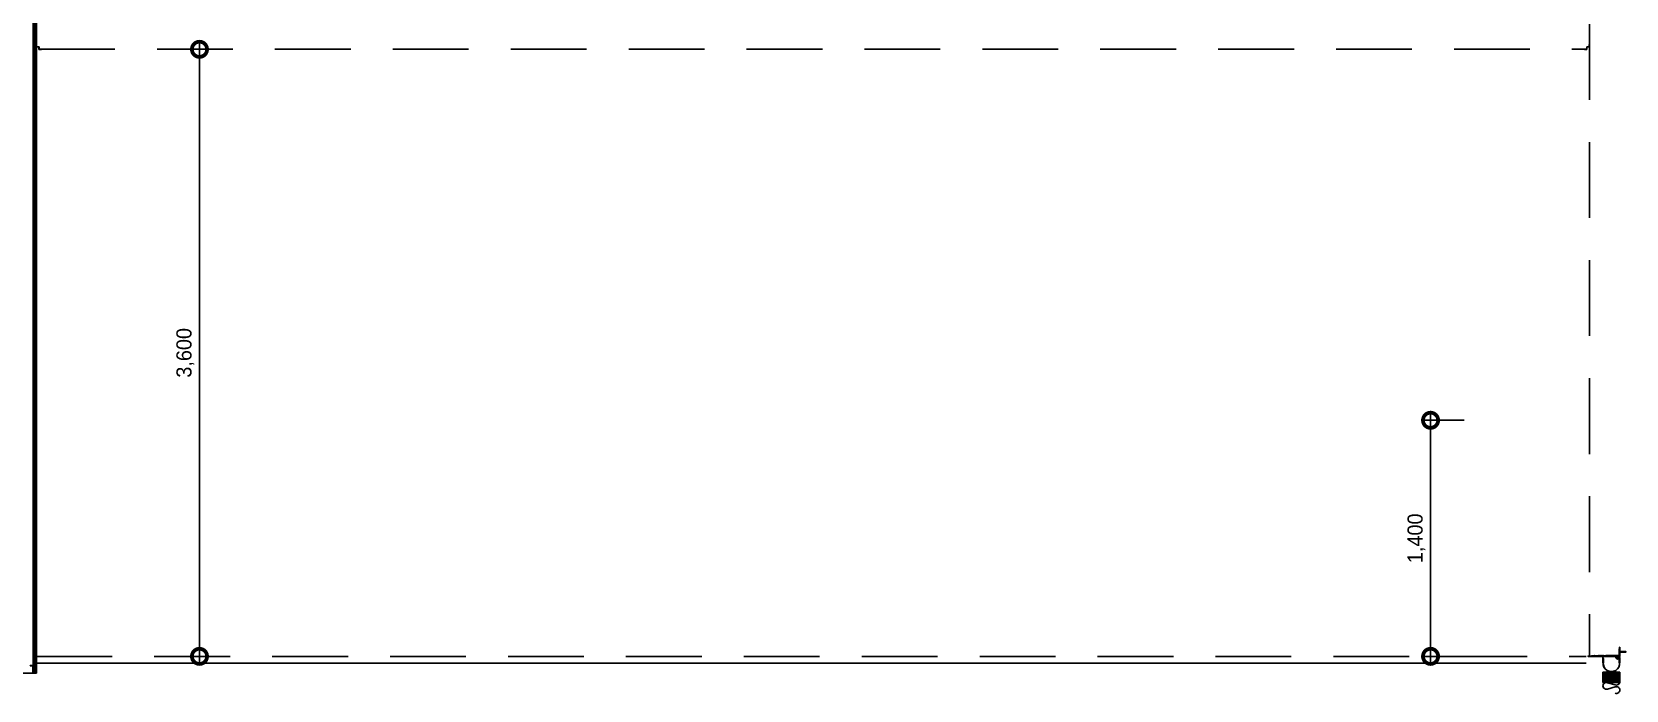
# Model space of a CAD drawing. Header units: millimetres. Extents: x 19868 to 801382, y -4805 to 85279.
# Drawn here: x 108312 to 117776, y 42079 to 45982 of the extents above; entities that cross this region are included whole.
import ezdxf

# ---------------------------------------------------------------- set-up
doc = ezdxf.new("R2010")
doc.units = ezdxf.units.MM
doc.header["$LTSCALE"] = 250
doc.linetypes.add('HID', pattern=[2.8, 1.8, -1])
doc.linetypes.add('HIDDEN', pattern=[9.525, 6.35, -3.175])
doc.layers.get('Defpoints').update_dxf_attribs({"color": 151})
for name, color, linetype in [('8입면선', 8, 'Continuous'), ('A-ETC', 8, 'Continuous'), ('A-FIN-8', 8, 'Continuous'), ('A-WALL-D', 7, 'Continuous'), ('GAGAM-DT', 7, 'Continuous'), ('ISL', 251, 'Continuous'), ('SYMB', 7, 'Continuous'), ('인테리어', 7, 'HIDDEN'), ('입면', 7, 'Continuous')]:
    doc.layers.add(name, color=color, linetype=linetype)
doc.layers.add('CK', color=221, linetype='Continuous', plot=False)
doc.styles.add('Gdim', font='')
doc.styles.get('Gdim').set_extended_font_data('Dotum')
doc.dimstyles.new('Gdim50', dxfattribs={"dimscale": 30, "dimtxt": 3, "dimasz": 6, "dimexe": 1.5, "dimexo": 2, "dimgap": 1, "dimtad": 1, "dimdec": 0, "dimzin": 0, "dimdsep": 46, "dimlunit": 6, "dimtxsty": 'Gdim', "dimblk": 'DOTSMALL', "dimcen": 1.5, "dimdle": 1.5, "dimclrd": 256, "dimclre": 256, "dimclrt": 256, "dimazin": 0, "dimtfac": 1, "dimtdec": 0, "dimtix": 1, "dimtmove": 2, "dimatfit": 3, "dimldrblk": 'DOTSMALL', "dimfxl": 1.5, "dimtolj": 1, "dimtzin": 0, "dimlwd": -1, "dimlwe": -1, "dimarcsym": 1})

# ---------------------------------------------------------------- blocks, each defined once
blk = doc.blocks.new('MAJ')
at = {"layer": 'SYMB', "color": 8}
for p, q in [((8, 0), (0, 0)), ((2.3, -2.9), (0, 0)), ((3.5, -0.9), (3.5, 0)), ((4.5, -0.9), (4.5, 0)), ((5.7, -2.9), (8, 0)), ((1.8, -4.3), (4, -2.9)), ((1.8, -6.8), (6.1, -4.1)), ((1.8, -4.3), (2.3, -4.3)), ((1.8, -9.3), (6.1, -6.6)), ((1.8, -6.8), (2.3, -6.8)), ((1.8, -11.8), (6.1, -9.1)), ((1.8, -9.3), (2.3, -9.3)), ((1.8, -14.3), (6.1, -11.6)), ((1.8, -11.8), (2.3, -11.8)), ((1.8, -16.8), (6.1, -14.1)), ((1.8, -14.3), (2.3, -14.3)), ((1.8, -19.3), (6.1, -16.6)), ((1.8, -16.8), (2.3, -16.8)), ((1.8, -21.8), (6.1, -19.1)), ((1.8, -19.3), (2.3, -19.3)), ((1.8, -24.3), (6.1, -21.6)), ((1.8, -21.8), (2.3, -21.8)), ((1.8, -26.8), (6.1, -24.1)), ((1.8, -24.3), (2.3, -24.3)), ((1.8, -29.4), (6.1, -26.6)), ((1.8, -26.8), (2.3, -26.8)), ((1.8, -31.9), (6.1, -29.1)), ((1.8, -29.4), (2.3, -29.3)), ((1.8, -34.4), (6.1, -31.6)), ((1.8, -31.9), (2.3, -31.8)), ((1.8, -36.9), (6.1, -34.1)), ((1.8, -34.4), (2.3, -34.3)), ((1.8, -36.9), (2.3, -36.9)), ((2.3, -2.9), (2.3, -38.3)), ((2.3, -2.9), (5.7, -2.9)), ((2.3, -38.3), (4, -40.4)), ((2.7, -38.8), (6.1, -36.6)), ((4.5, -0.9), (3.5, -0.9)), ((4, -40.4), (5.7, -38.1)), ((5.7, -2.9), (5.7, -38.1)), ((6.1, -4.1), (5.7, -4.1)), ((6.1, -6.6), (5.7, -6.6)), ((6.1, -9.1), (5.7, -9.1)), ((6.1, -11.6), (5.7, -11.6)), ((6.1, -14.1), (5.7, -14.1)), ((6.1, -16.6), (5.7, -16.6)), ((6.1, -19.1), (5.7, -19.1)), ((6.1, -21.6), (5.7, -21.6)), ((6.1, -24.1), (5.7, -24.1)), ((6.1, -26.6), (5.7, -26.6)), ((6.1, -29.1), (5.7, -29.1)), ((6.1, -31.6), (5.7, -31.6)), ((6.1, -34.1), (5.7, -34.2)), ((6.1, -36.6), (5.7, -36.7))]:
    blk.add_line(p, q, dxfattribs=at)
blk = doc.blocks.new('EJ-1')
at = {"layer": 'A-ETC'}
h = blk.add_hatch(dxfattribs=at)
h.set_pattern_fill('ANSI37', color=1, scale=40, style=0)
h.set_pattern_definition([(45, (55694.5753, 2117.911), (-3.5355339, 3.5355339), []), (135, (55694.5753, 2117.911), (-3.5355339, -3.5355339), [])])
h.paths.add_polyline_path([(100, -154.4), (100, -94.4), (0, -94.4), (0, -154.4)])
at = {"layer": 'A-ETC', "color": 4}
for p, q in [((0, -38.9), (0, -6.7)), ((0, -6.7), (3, -13.8)), ((1, -38.9), (0, -38.9)), ((1, -16.1), (2, -16.1)), ((1, -37), (1, -16.1)), ((2, -37), (2, -16.1)), ((3, -38.9), (2, -38.9)), ((3, -38.9), (3, -13.8)), ((100, -6.7), (97, -13.8)), ((97, -38.9), (97, -13.8)), ((97, -38.9), (98, -38.9)), ((98, -37), (98, -16.1)), ((99, -16.1), (98, -16.1)), ((98.4, -16.7), (100, -13.8)), ((99, -37), (99, -16.1)), ((99, -38.9), (100, -38.9)), ((100, -38.9), (100, -6.7)), ((100, -22.5), (100, -36.6))]:
    blk.add_line(p, q, dxfattribs=at)
at = {"layer": 'A-ETC', "color": 7, "lineweight": -3}
blk.add_lwpolyline([(10.6, 4.5, 0.414214), (10.2, 4.5), (9.6, 4), (9.1, 4.5, 0.414214), (8.7, 4.5), (8.1, 3.9), (7.6, 4.5, 0.414214), (7.2, 4.5), (6.6, 3.9), (6.1, 4.5, 0.414214), (5.7, 4.5), (5.1, 3.9), (4.6, 4.5, 0.414214), (4.2, 4.5), (3.6, 3.9), (3.1, 4.5, 0.414214), (2.7, 4.5), (2.1, 3.9), (1.6, 4.5, 0.414214), (1.2, 4.4), (0.6, 3.9), (0.1, 4.4, 0.414214), (-0.3, 4.4), (-0.9, 3.9), (-1.4, 4.4, 0.414214), (-1.8, 4.4), (-2.4, 3.8), (-2.9, 4.4, 0.414214), (-3.3, 4.4), (-3.9, 3.8), (-4.4, 4.4, 0.414214), (-4.8, 4.4), (-5.4, 3.8), (-5.9, 4.4, 0.414214), (-6.3, 4.4), (-6.9, 3.8), (-7.4, 4.4, 0.414214), (-7.8, 4.4), (-8.4, 3.8), (-8.9, 4.4, 0.414214), (-9.3, 4.4), (-9.9, 3.8), (-10.4, 4.3, 0.414214), (-10.8, 4.3), (-11.4, 3.8), (-11.9, 4.3, 0.414214), (-12.3, 4.3), (-12.9, 3.7), (-13.4, 4.3, 0.414214), (-13.8, 4.3), (-14.4, 3.7), (-14.9, 4.3, 0.414214), (-15.3, 4.3), (-15.9, 3.7), (-16.4, 4.3, 0.414214), (-16.8, 4.3), (-17.4, 3.7), (-17.9, 4.3, 0.414214), (-18.3, 4.3), (-18.9, 3.7), (-19.4, 4.3, 0.414214), (-19.8, 4.3), (-20.4, 3.7), (-20.9, 4.2, 0.414214), (-21.3, 4.2), (-21.9, 3.7), (-22.4, 4.2, 0.414214), (-22.8, 4.2), (-23.4, 3.7), (-23.9, 4.2, 0.414214), (-24.3, 4.2), (-24.9, 3.6), (-25.4, 4.2, 0.414214), (-25.8, 4.2), (-26.4, 3.6), (-26.9, 4.2, 0.414214), (-27.3, 4.2), (-27.9, 3.6), (-28.4, 4.2, 0.414214), (-28.8, 4.2), (-29.4, 3.6), (-29.9, 4.2, 0.414214), (-30.3, 4.2), (-30.9, 3.6), (-31.4, 4.2, 0.414214), (-31.8, 4.1), (-32.4, 3.6), (-32.9, 4.1, 0.414214), (-33.3, 4.1), (-33.9, 3.6), (-34.4, 4.1, 0.414214), (-34.8, 4.1), (-35.4, 3.5), (-35.9, 4.1, 0.414214), (-36.3, 4.1), (-36.9, 3.5), (-37.4, 4.1, 0.414214), (-37.8, 4.1), (-38.4, 3.5), (-38.9, 4.1, 0.414214), (-39.3, 4.1), (-39.9, 3.5), (-40.4, 4.1, 0.414214), (-40.8, 4.1), (-41.4, 3.5), (-41.9, 4.1, 0.414214), (-42.3, 4.1), (-42.9, 3.5), (-43.4, 4, 0.414214), (-43.8, 4), (-44.4, 3.5), (-44.9, 4, 0.414214), (-45.3, 4), (-45.9, 3.4), (-46.4, 4, 0.414214), (-46.8, 4), (-47.4, 3.4), (-47.9, 4, 0.414214), (-48.3, 4), (-48.9, 3.4), (-49.4, 4, 0.414214), (-49.8, 4), (-50.4, 3.4), (-50.9, 4, 0.414214), (-51.3, 4), (-51.9, 3.4), (-52.4, 4, 0.414214), (-52.8, 4), (-53.4, 3.4), (-53.9, 3.9, 0.414214), (-54.3, 3.9), (-54.9, 3.4), (-55.4, 3.9, 0.414214), (-55.8, 3.9), (-56.4, 3.4), (-56.9, 3.9, 0.414214), (-57.3, 3.9), (-57.9, 3.3), (-58.4, 3.9, 0.414214), (-58.8, 3.9), (-59.4, 3.3), (-59.9, 3.9, 0.414214), (-60.3, 3.9), (-60.9, 3.3), (-61.4, 3.9, 0.414214), (-61.8, 3.9), (-62.4, 3.3), (-62.9, 3.9, 0.414214), (-63.3, 3.9), (-63.9, 3.3), (-64.4, 3.9, 0.414214), (-64.8, 3.8), (-65.4, 3.3), (-65.9, 3.8, 0.414214), (-66.3, 3.8), (-66.9, 3.3), (-88.3, 1.4, 0.980427), (-88.3, 0), (82.8, 0, -0.636366), (83.8, -2.1, 4.716513), (87.3, -0.3, -0.425308), (87, 0), (87, 4.4, 0.416522), (86.7, 4.7), (86.1, 4.6), (85.6, 5.2, 0.414214), (85.2, 5.2), (84.6, 4.6), (84.1, 5.2, 0.414214), (83.7, 5.2), (83.1, 4.6), (82.6, 5.2, 0.414214), (82.2, 5.2), (81.6, 4.6), (81.1, 5.2, 0.414214), (80.7, 5.2), (80.1, 4.6), (79.6, 5.2, 0.414214), (79.2, 5.2), (78.6, 4.6), (78.1, 5.1, 0.414214), (77.7, 5.1), (77.1, 4.6), (76.6, 5.1, 0.414214), (76.2, 5.1), (75.6, 4.6), (75.1, 5.1, 0.414214), (74.7, 5.1), (74.1, 4.5), (73.6, 5.1, 0.414214), (73.2, 5.1), (72.6, 4.5), (72.1, 5.1, 0.414214), (71.7, 5.1), (71.1, 4.5), (70.6, 5.1, 0.414214), (70.2, 5.1), (69.6, 4.5), (69.1, 5.1, 0.414214), (68.7, 5.1), (68.1, 4.5), (67.6, 5.1, 0.414214), (67.2, 5), (66.6, 4.5), (66.1, 5, 0.414214), (65.7, 5), (65.1, 4.5), (64.6, 5, 0.414214), (64.2, 5), (63.6, 4.4), (63.1, 5, 0.414214), (62.7, 5), (62.1, 4.4), (61.6, 5, 0.414214), (61.2, 5), (60.6, 4.4), (60.1, 5, 0.414214), (59.7, 5), (59.1, 4.4), (58.6, 5, 0.414214), (58.2, 5), (57.6, 4.4), (57.1, 5, 0.414214), (56.7, 5), (56.1, 4.4), (55.6, 4.9, 0.414214), (55.2, 4.9), (54.6, 4.4), (54.1, 4.9, 0.414214), (53.7, 4.9), (53.1, 4.3), (52.6, 4.9, 0.414214), (52.2, 4.9), (51.6, 4.3), (51.1, 4.9, 0.414214), (50.7, 4.9), (50.1, 4.3), (49.6, 4.9, 0.414214), (49.2, 4.9), (48.6, 4.3), (48.1, 4.9, 0.414214), (47.7, 4.9), (47.1, 4.3), (46.6, 4.9, 0.414214), (46.2, 4.9), (45.6, 4.3), (45.1, 4.8, 0.414214), (44.7, 4.8), (44.1, 4.3), (43.6, 4.8, 0.414214), (43.2, 4.8), (42.6, 4.3), (42.1, 4.8, 0.414214), (41.7, 4.8), (41.1, 4.2), (40.6, 4.8, 0.414214), (40.2, 4.8), (39.6, 4.2), (39.1, 4.8, 0.414214), (38.7, 4.8), (38.1, 4.2), (37.6, 4.8, 0.414214), (37.2, 4.8), (36.6, 4.2), (36.1, 4.8, 0.414214), (35.7, 4.8), (35.1, 4.2), (34.6, 4.8, 0.414214), (34.2, 4.7), (33.6, 4.2), (33.1, 4.7, 0.414214), (32.7, 4.7), (32.1, 4.2), (31.6, 4.7, 0.414214), (31.2, 4.7), (30.6, 4.1), (30.1, 4.7, 0.414214), (29.7, 4.7), (29.1, 4.1), (28.6, 4.7, 0.414214), (28.2, 4.7), (27.6, 4.1), (27.1, 4.7, 0.414214), (26.7, 4.7), (26.1, 4.1), (25.6, 4.7, 0.414214), (25.2, 4.7), (24.6, 4.1), (24.1, 4.7, 0.414214), (23.7, 4.7), (23.1, 4.1), (22.6, 4.6, 0.414214), (22.2, 4.6), (21.6, 4.1), (21.1, 4.6, 0.414214), (20.7, 4.6), (20.1, 4), (19.6, 4.6, 0.414214), (19.2, 4.6), (18.6, 4), (18.1, 4.6, 0.414214), (17.7, 4.6), (17.1, 4), (16.6, 4.6, 0.414214), (16.2, 4.6), (15.6, 4), (15.1, 4.6, 0.414214), (14.7, 4.6), (14.1, 4), (13.6, 4.6, 0.414214), (13.2, 4.6), (12.6, 4), (12.1, 4.5, 0.414214), (11.7, 4.5), (11.1, 4)], format="xyb", close=True, dxfattribs=at)
at = {"layer": 'A-ETC', "color": 7}
blk.add_lwpolyline([(100, 53.4), (100, 0, 0.414214), (98.5, -1.5), (98.5, -5.2, -1.043094), (76.6, -4.3, -0.306526), (76.9, -4), (82.7, -2.2, -0.679013), (83, -2.7, 3.305036), (88.2, -0.1, -0.378643), (87.9, 0.2), (87.9, 4.2), (97.1, 4.2), (97.1, 26.1), (97.6, 26.6), (97.1, 27.1), (97.1, 36.6), (98.5, 53.5, -0.956504), (100, 53.4)], format="xyb", dxfattribs=at)
at = {"layer": 'A-ETC', "color": 1}
blk.add_lwpolyline([(100, -154.4), (100, -94.4), (0, -94.4), (0, -154.4), (100, -154.4)], dxfattribs=at)
at = {"layer": 'A-ETC', "color": 4}
for centre, radius, start, end in [((50, -41.9), 49.2, 174.30189, 5.69811), ((50, -42), 48.3, 174.09575, 5.90425)]:
    blk.add_arc(centre, radius, start, end, dxfattribs=at)
at = {"layer": 'A-ETC', "color": 7, "rotation": 90}
blk.add_blockref('MAJ', (97.1, 22.6), dxfattribs=at)
blk = doc.blocks.new('_DotSmall')
at = {"color": 0, "linetype": 'ByBlock', "const_width": 0.5}
blk.add_lwpolyline([(-0.0625, 0, 1), (0.0625, 0, 1)], format="xyb", close=True, dxfattribs=at)
blk = doc.blocks.new('*D60')
at = {"layer": 'CK', "transparency": 16777216}
for p, q in [((116813.9, 43678.9), (116569.8, 43678.9)), ((116614.8, 42233.9), (116614.8, 43723.9)), ((117038.1, 42278.9), (116569.8, 42278.9))]:
    blk.add_line(p, q, dxfattribs=at)
at = {"layer": 'Defpoints', "color": 0, "transparency": 16777216}
for p in [(116614.8, 43678.9), (116873.9, 43678.9), (117098.1, 42278.9)]:
    blk.add_point(p, dxfattribs=at)
at = {"layer": 'CK', "transparency": 16777216, "xscale": 180, "yscale": 180, "zscale": 180}
for p, rotation in [((116614.8, 43678.9), 90), ((116614.8, 42278.9), 270)]:
    blk.add_blockref('_DotSmall', p, dxfattribs=dict(at, rotation=rotation))
at = {"layer": 'CK', "transparency": 16777216, "insert": (116531.1, 42978.9), "char_height": 90, "attachment_point": 5, "rotation": 90, "style": 'Gdim'}
blk.add_mtext('\\A1;1,400', dxfattribs=at)
blk = doc.blocks.new('*U111')
at = {"layer": '8입면선', "color": 8}
for p, q in [((3316397.6, 472011.4), (3316397.6, 477001.4)), ((3316577.6, 472011.4), (3316577.6, 477001.4))]:
    blk.add_line(p, q, dxfattribs=at)
at = {"layer": 'A-WALL-D'}
for p, q in [((3316387.6, 477001.4), (3316387.6, 472011.4)), ((3316407.6, 477001.4), (3316387.6, 477001.4)), ((3316407.6, 472021.4), (3316407.6, 477001.4)), ((3316567.6, 472021.4), (3316567.6, 477001.4)), ((3316587.6, 477001.4), (3316567.6, 477001.4)), ((3316587.6, 477001.4), (3316587.6, 472011.4)), ((3316407.6, 472011.4), (3316387.6, 472011.4)), ((3316587.6, 472011.4), (3316567.6, 472011.4))]:
    blk.add_line(p, q, dxfattribs=at)
at = {"layer": 'CK', "linetype": 'Continuous'}
blk.add_line((3316472.9, 472011.4), (3316502.3, 472011.4), dxfattribs=at)
at = {"layer": 'GAGAM-DT', "color": 8}
for p, q in [((3316492.7, 476995.6), (3316482.8, 476995.6)), ((3316482.8, 476995.6), (3316482.8, 476992.1)), ((3316485.3, 476995.6), (3316485.3, 477027)), ((3316490.3, 477021.5), (3316485.3, 477027)), ((3316485.3, 476995.6), (3316485.3, 476990.6)), ((3316490.3, 476995.6), (3316490.3, 477021.5)), ((3316490.3, 476995.6), (3316490.3, 476990.6)), ((3316492.7, 476995.6), (3316492.7, 476992.1)), ((3316491.2, 476990.6), (3316484.3, 476990.6)), ((3316482.8, 472017.2), (3316482.8, 472020.7)), ((3316492.7, 472017.2), (3316482.8, 472017.2)), ((3316491.2, 472022.2), (3316484.3, 472022.2)), ((3316485.3, 472017.2), (3316485.3, 472022.2)), ((3316485.3, 472017.2), (3316485.3, 471985.8)), ((3316490.3, 471991.3), (3316485.3, 471985.8)), ((3316490.3, 472017.2), (3316490.3, 472022.2)), ((3316490.3, 472017.2), (3316490.3, 471991.3)), ((3316492.7, 472017.2), (3316492.7, 472020.7))]:
    blk.add_line(p, q, dxfattribs=at)
for centre, start, end in [((3316484.3, 476992.1), 180, 270), ((3316491.2, 476992.1), 270, 0), ((3316484.3, 472020.7), 90, 180), ((3316491.2, 472020.7), 0, 90)]:
    blk.add_arc(centre, 1.51, start, end, dxfattribs=at)
at = {"layer": '입면', "color": 6}
for p, q in [((3316407.6, 476956.4), (3316407.6, 477001.4)), ((3316407.6, 477001.4), (3316472.9, 477001.4)), ((3316472.4, 477000.2), (3316408.8, 477000.2)), ((3316408.8, 477000.2), (3316408.8, 476957.6)), ((3316477.4, 476994.4), (3316472.4, 477000.2)), ((3316472.9, 477001.4), (3316477.9, 476995.6)), ((3316497.8, 476994.4), (3316477.4, 476994.4)), ((3316477.9, 476995.6), (3316497.3, 476995.6)), ((3316497.3, 476995.6), (3316502.3, 477001.4)), ((3316502.8, 477000.2), (3316497.8, 476994.4)), ((3316502.3, 477001.4), (3316567.6, 477001.4)), ((3316566.4, 477000.2), (3316502.8, 477000.2)), ((3316566.4, 476957.6), (3316566.4, 477000.2)), ((3316567.6, 477001.4), (3316567.6, 476956.4)), ((3316425.4, 476956.4), (3316407.6, 476956.4)), ((3316408.8, 476957.6), (3316425.4, 476957.6)), ((3316425.4, 476957.6), (3316425.4, 476956.4)), ((3316549.8, 476956.4), (3316549.8, 476957.6)), ((3316549.8, 476957.6), (3316566.4, 476957.6)), ((3316567.6, 476956.4), (3316549.8, 476956.4)), ((3316425.4, 472056.4), (3316407.6, 472056.4)), ((3316407.6, 472056.4), (3316407.6, 472011.4)), ((3316407.6, 472011.4), (3316472.9, 472011.4)), ((3316408.8, 472012.6), (3316408.8, 472055.2)), ((3316408.8, 472055.2), (3316425.4, 472055.2)), ((3316472.4, 472012.6), (3316408.8, 472012.6)), ((3316425.4, 472055.2), (3316425.4, 472056.4)), ((3316477.4, 472018.5), (3316472.4, 472012.6)), ((3316472.9, 472011.4), (3316477.9, 472017.3)), ((3316497.8, 472018.5), (3316477.4, 472018.5)), ((3316477.9, 472017.3), (3316497.3, 472017.3)), ((3316497.3, 472017.3), (3316502.3, 472011.4)), ((3316502.8, 472012.6), (3316497.8, 472018.5)), ((3316502.3, 472011.4), (3316567.6, 472011.4)), ((3316566.4, 472012.6), (3316502.8, 472012.6)), ((3316567.6, 472056.4), (3316549.8, 472056.4)), ((3316549.8, 472056.4), (3316549.8, 472055.2)), ((3316549.8, 472055.2), (3316566.4, 472055.2)), ((3316566.4, 472055.2), (3316566.4, 472012.6)), ((3316567.6, 472011.4), (3316567.6, 472056.4))]:
    blk.add_line(p, q, dxfattribs=at)
blk = doc.blocks.new('*D257')
at = {"layer": 'CK', "transparency": 16777216}
for p, q in [((109306.5, 42233.9), (109306.5, 45923.9)), ((109444.8, 45878.9), (109261.5, 45878.9)), ((109444.8, 42278.9), (109261.5, 42278.9))]:
    blk.add_line(p, q, dxfattribs=at)
at = {"layer": 'Defpoints', "color": 0, "transparency": 16777216}
for p in [(109306.5, 45878.9), (109504.8, 45878.9), (109504.8, 42278.9)]:
    blk.add_point(p, dxfattribs=at)
at = {"layer": 'CK', "transparency": 16777216, "xscale": 180, "yscale": 180, "zscale": 180}
for p, rotation in [((109306.5, 45878.9), 90), ((109306.5, 42278.9), 270)]:
    blk.add_blockref('_DotSmall', p, dxfattribs=dict(at, rotation=rotation))
at = {"layer": 'CK', "transparency": 16777216, "insert": (109222.7, 44078.9), "char_height": 90, "attachment_point": 5, "rotation": 90, "style": 'Gdim'}
blk.add_mtext('\\A1;3,600', dxfattribs=at)

msp = doc.modelspace()

# ---------------------------------------------------------------- linework, layer by layer
at = {"layer": 'A-FIN-8'}
msp.add_line((108338.2, 42238.9), (117538.2, 42238.9), dxfattribs=at)
at = {"layer": 'ISL'}
msp.add_lwpolyline([(117711.1, 42060.2, 0.524856), (117738.2, 42078.9, 0.524856), (117711.1, 42097.6), (117665.3, 42085.2, -1.449198), (117665.3, 42122.6), (117711.1, 42110.2, 0.456356), (117737.7, 42124.5)], format="xyb", dxfattribs=at)
at = {"layer": '인테리어', "linetype": 'HID'}
for p, q in [((117558.2, 46028.9), (117558.2, 42278.9)), ((108343, 45900.1), (108334.9, 45900.1)), ((117553.4, 45900.1), (117561.5, 45900.1)), ((108338.2, 42278.9), (117538.2, 42278.9))]:
    msp.add_line(p, q, dxfattribs=at)
at = {"layer": '인테리어', "linetype": 'HID', "elevation": 0}
for points in [[(108338.2, 45907.7), (108339.4, 45907.7), (108339.4, 45893.9), (108354.4, 45893.9), (108354.4, 45878.9), (108368.2, 45878.9), (108368.2, 45877.7), (108353.2, 45877.7), (108353.2, 45892.7), (108338.2, 45892.7)], [(117558.2, 45907.7), (117557, 45907.7), (117557, 45893.9), (117542, 45893.9), (117542, 45878.9), (117528.2, 45878.9), (117528.2, 45877.7), (117543.2, 45877.7), (117543.2, 45892.7), (117558.2, 45892.7)]]:
    msp.add_lwpolyline(points, close=True, dxfattribs=at)
msp.add_lwpolyline([(108354.4, 45878.9), (117542, 45878.9)], dxfattribs=at)

# ---------------------------------------------------------------- block references
at = {"layer": 'A-ETC'}
msp.add_blockref('EJ-1', (117638.2, 42279), dxfattribs=at)
at = {"layer": 'A-WALL-D'}
msp.add_blockref('*U111', (-3208249.4, -429832.5), dxfattribs=at)

# ---------------------------------------------------------------- dimensions: what is measured, and where the dimension line sits
at = {"layer": 'CK'}
for base, p1, p2, picture, middle in [((109306.5, 45878.9), (109504.8, 42278.9), (109504.8, 45878.9), '*D257', (109222.7, 44078.9)), ((116614.8, 43678.9), (117098.1, 42278.9), (116873.9, 43678.9), '*D60', (116531.1, 42978.9))]:
    dim = msp.add_linear_dim(base=base, p1=p1, p2=p2, angle=90, dimstyle='Gdim50', dxfattribs=at)
    dim.commit()
    dim.dimension.update_dxf_attribs({"geometry": picture, "text_midpoint": middle})

doc.saveas('drawing.dxf')
